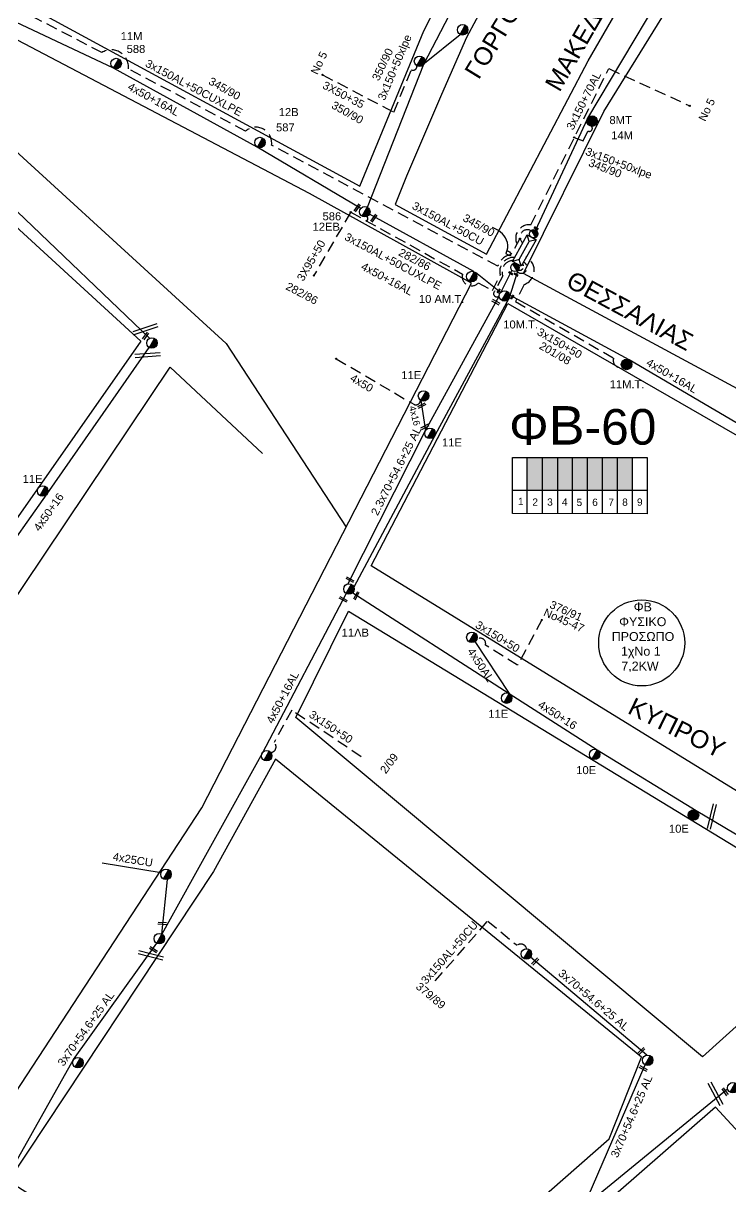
# Model space of a CAD drawing. Header units: millimetres. Extents: x 1138 to 9186, y 1584 to 2927.
# Drawn here: x 7900.8 to 8059.9, y 2335 to 2596.7 of the extents above; entities that cross this region are included whole.
import ezdxf
from ezdxf.enums import TextEntityAlignment as Align

# ---------------------------------------------------------------- set-up
doc = ezdxf.new("R2010")
doc.units = ezdxf.units.MM
doc.linetypes.add('DASHED', pattern=[19.05, 12.7, -6.35])
for name, color, linetype, lineweight in [('3x150+50', 7, 'Continuous', 30), ('3x150+70AL', 7, 'DASHED', 30), ('3x150AL+50CU', 7, 'Continuous', 30), ('3x150AL+50CUXLPE', 7, 'Continuous', 30), ('3X50+35', 7, 'Continuous', 30), ('3x70+54.6+25 AL', 7, 'SYN_LINE', 30), ('3X95+50', 7, 'Continuous', 30), ('4x16', 7, 'Continuous', 30), ('4x25CU', 7, 'Continuous', 30), ('4x50', 7, 'Continuous', 30), ('4x50+16', 7, 'Continuous', 30), ('4x50+16AL', 7, 'Continuous', 30), ('4x50AL', 7, 'Continuous', 30), ('Υπόβαθρο ΔΕΗ', 7, 'Continuous', 30)]:
    doc.layers.add(name, color=color, linetype=linetype, lineweight=lineweight)
for name, color, linetype in [('Pillar OTE', 7, 'Continuous'), ('TEXT ΚΑΛΩΔΙΩΝ', 7, 'Continuous'), ('Άγνωστα', 7, 'Continuous'), ('Καλώδια ΧΤ   3x150+50AL', 7, 'DASHED'), ('Καλώδια ΧΤ   3x150AL+50CU', 7, 'DASHED'), ('Καλώδια ΧΤ   3x150AL+50XLPE', 7, 'DASHED'), ('Μηχανική τομή', 7, 'Continuous'), ('Στύλος Ξύλινος', 7, 'Continuous'), ('Στύλος Ξύλινος @ 1', 7, 'Continuous'), ('Στύλος ΦΜ', 7, 'Continuous'), ('Στύλος ΦΜ @ 1', 7, 'Continuous'), ('Συνδέσεις', 7, 'Continuous'), ('Τομή', 7, 'Continuous'), ('Υποσταθμός εναέριος 2 στύλων', 7, 'Continuous'), ('Υποσταθμός πόλεως', 7, 'Continuous')]:
    doc.layers.add(name, color=color, linetype=linetype)
doc.styles.add('arial', font='arial.ttf')
doc.styles.get("Standard").update_dxf_attribs({"font": 'arial.ttf'})
doc.linetypes.add('SYN_LINE', pattern='A,0.5,-0.0001,["/\\/\\/\\/",Standard,S=0.1,R=0,X=0,Y=-0.05],-0.25', length=0.7501)

# ---------------------------------------------------------------- blocks, each defined once
blk = doc.blocks.new('ΥΠΑΡΧΩΝ ΤΣΙΜΕΝΤΕΝΙΟΣ ΣΤΥΛΟΣ')
at = {"layer": 'Στύλος ΦΜ'}
blk.add_hatch(color=7, dxfattribs=at).paths.add_polyline_path([(-1.29, -2.28, 0.574793), (2.62, 0, 0.268822), (1.3, 2.27)])
at = {"layer": 'Στύλος ΦΜ', "color": 7}
blk.add_line((-1.29, -2.28), (1.3, 2.27), dxfattribs=at)
blk.add_circle((0, 0), 2.62, dxfattribs=at)
at = {"layer": 'Στύλος ΦΜ', "flags": 4}
for tag, p in [('ΑΡΙΘΜΟΣ', (-4.68, 8.05)), ('ΤΥΠΟΣ', (-4.91, 3.03))]:
    blk.add_attdef(tag, p, '', height=4, dxfattribs=at)
blk = doc.blocks.new('ΥΠΑΡΧΩΝ ΞΥΛΙΝΟΣ ΣΤΥΛΟΣ')
at = {"layer": 'Στύλος Ξύλινος'}
h = blk.add_hatch(color=7, dxfattribs=at)
h.paths.add_polyline_path([(-2.62, 0, 0.270008), (-1.29, -2.28), (1.3, 2.27, 0.576266)])
h.paths.add_polyline_path([(-1.29, -2.28, 0.574793), (2.62, 0, 0.268822), (1.3, 2.27)])
at = {"layer": 'Στύλος Ξύλινος', "color": 7}
blk.add_line((-1.29, -2.28), (1.3, 2.27), dxfattribs=at)
blk.add_circle((0, 0), 2.62, dxfattribs=at)
at = {"layer": 'Στύλος Ξύλινος', "flags": 4}
for tag, p in [('ΑΡΙΘΜΟΣ', (-4.91, 8.6)), ('ΤΥΠΟΣ', (-4.85, 3.39))]:
    blk.add_attdef(tag, p, '', height=4, dxfattribs=at)
blk = doc.blocks.new('ΥΠΟΣΤΑΘΜΟΣ ΕΝΑΕΡΙΟΣ ΕΠΙ 2 ΣΤΥΛΩΝ')
at = {"layer": 'Υποσταθμός εναέριος 2 στύλων', "linetype": 'Continuous'}
for points in [[(-11.97, -2.11, 0.574793), (-8.45, -0.07, 0.268822), (-9.64, 1.98)], [(9.68, -2.15, 0.574793), (13.19, -0.1, 0.268822), (12.01, 1.95)]]:
    blk.add_hatch(color=256, dxfattribs=at).paths.add_polyline_path(points)
for p, q in [((-11.97, -2.11), (-9.64, 1.98)), ((9.68, -2.15), (12.01, 1.95))]:
    blk.add_line(p, q, dxfattribs=at)
for centre in [(-10.81, -0.07), (10.84, -0.1)]:
    blk.add_circle(centre, 2.36, dxfattribs=at)
at = {"layer": 'Υποσταθμός πόλεως', "linetype": 'Continuous', "ltscale": 40}
blk.add_lwpolyline([(-8.57, 2.82), (8.57, 2.82), (8.57, -2.82), (-8.57, -2.82)], close=True, dxfattribs=at)
for points in [[(-5.75, 0), (-8.57, 2.82)], [(-8.57, -2.82), (-5.75, 0)], [(-5.75, 0), (5.75, 0)], [(5.75, 0), (8.57, 2.82)], [(8.57, -2.82), (5.75, 0)]]:
    blk.add_lwpolyline(points, dxfattribs=at)
at = {"layer": 'Υποσταθμός εναέριος 2 στύλων', "ltscale": 40, "flags": 1}
for tag, p in [('ΜΕΤΑΣΧΗΜΑΤΙΣΜΟΣ', (14.09, 2.51)), ('ΙΣΧΥΣ', (14.07, -0.28)), ('ΑΡΙΘΜΟΣ', (14.19, -3))]:
    blk.add_attdef(tag, p, '', height=1.8, dxfattribs=at)
blk = doc.blocks.new('ΤΟΜΗ')
at = {"layer": 'Τομή', "ltscale": 40}
for p, q in [((-5.7, 0), (17.1, 0)), ((-5.7, -2.8), (17.1, -2.8))]:
    blk.add_line(p, q, dxfattribs=at)
blk = doc.blocks.new('ΜΗΧΑΝΙΚΗ ΤΟΜΗ')
at = {"layer": 'Μηχανική τομή', "ltscale": 40}
for p, q in [((-1.9, 0.8), (5.7, 0.8)), ((-1.9, -0.8), (5.7, -0.8))]:
    blk.add_line(p, q, dxfattribs=at)
blk = doc.blocks.new('_ΣΥΝΔΕΣΗ')
at = {"layer": 'Συνδέσεις', "linetype": 'SYN_LINE', "ltscale": 40}
blk.add_hatch(color=256, dxfattribs=at).paths.add_polyline_path([(0.5, 0, 1), (-0.5, 0, 1)])
at = {"layer": 'Συνδέσεις'}
blk.add_circle((0, 0), 0.5, dxfattribs=at)

msp = doc.modelspace()

# ---------------------------------------------------------------- hatches: boundary and pattern name
at = {"layer": 'Καλώδια ΧΤ   3x150AL+50CU', "linetype": 'DASHED', "lineweight": -3, "ltscale": 0.2}
h = msp.add_hatch(color=1, dxfattribs=at)
h.dxf.hatch_style = 1
h.paths.add_polyline_path([(8017.62, 2499.09), (8014.18, 2499.09), (8014.18, 2491.73), (8017.61, 2491.72)])
h = msp.add_hatch(color=6, dxfattribs=at)
h.dxf.hatch_style = 1
h.paths.add_polyline_path([(8017.61, 2491.72), (8021.05, 2491.72), (8021.05, 2499.09), (8017.62, 2499.09)])
h = msp.add_hatch(color=62, dxfattribs=at)
h.dxf.hatch_style = 1
h.paths.add_polyline_path([(8024.35, 2499.09), (8021.05, 2499.09), (8021.05, 2491.72), (8024.35, 2491.72)])
h = msp.add_hatch(color=30, dxfattribs=at)
h.dxf.hatch_style = 1
h.paths.add_polyline_path([(8027.74, 2499.09), (8024.35, 2499.09), (8024.35, 2491.72), (8027.74, 2491.71)])
h = msp.add_hatch(color=2, dxfattribs=at)
h.dxf.hatch_style = 1
h.paths.add_polyline_path([(8027.74, 2491.71), (8031.13, 2491.71), (8031.14, 2499.09), (8027.74, 2499.09)])
h = msp.add_hatch(color=85, dxfattribs=at)
h.dxf.hatch_style = 1
h.paths.add_polyline_path([(8031.13, 2491.71), (8034.53, 2491.71), (8034.53, 2499.09), (8031.14, 2499.09)])
h = msp.add_hatch(color=151, dxfattribs=at)
h.dxf.hatch_style = 1
h.paths.add_polyline_path([(8034.47, 2491.71), (8037.87, 2491.71), (8037.87, 2499.09), (8034.47, 2499.09)])

# ---------------------------------------------------------------- linework, layer by layer
at = {"lineweight": -3, "ltscale": 0.2}
msp.add_circle((8039.92, 2457.37), 9.67, dxfattribs=at)
at = {"layer": '3x150+50', "color": 2, "linetype": 'DASHED', "lineweight": -3, "ltscale": 0.2}
msp.add_lwpolyline([(7984.14, 2576.77), (7988.14, 2586.28, 0.598007), (7989.37, 2587.17, -1.897857)], format="xyb", dxfattribs=at)
at = {"layer": '3x150+50', "color": 1, "linetype": 'DASHED', "lineweight": -3, "ltscale": 0.2}
msp.add_lwpolyline([(8024.74, 2571.08), (8026.76, 2570.32), (8027.84, 2572.51, 0.82227), (8028.66, 2573.57, -71.605087)], format="xyb", dxfattribs=at)
at = {"layer": '3x150+50', "color": 151, "linetype": 'DASHED', "lineweight": -3, "ltscale": 0.2}
msp.add_lwpolyline([(8013.83, 2544.19, -0.67548), (8013.5, 2538.01), (8011.52, 2534.18), (8033.61, 2521.43, 0.616515), (8035.52, 2519.38, -31.50137)], format="xyb", dxfattribs=at)
at = {"layer": '3x150+50', "color": 85, "linetype": 'DASHED', "lineweight": -3, "ltscale": 0.2}
msp.add_lwpolyline([(8017.46, 2462.55), (8012, 2452.39), (8004.76, 2456.84, 0.833758), (8002.73, 2458.01, -3.913924)], format="xyb", dxfattribs=at)
at = {"layer": '3x150+50', "color": 30, "linetype": 'DASHED', "lineweight": -3, "ltscale": 0.2}
msp.add_lwpolyline([(7976.86, 2431.77), (7961.21, 2442.24), (7957.26, 2434.99, -0.649624), (7956.5, 2432.71, 184.23673)], format="xyb", dxfattribs=at)
at = {"layer": '3x150+70AL', "color": 1, "linetype": 'DASHED', "lineweight": -3, "ltscale": 0.2}
msp.add_lwpolyline([(8015.01, 2551.42), (8032.52, 2586.55), (8050.71, 2578.18)], dxfattribs=at)
msp.add_arc((8014.65, 2548.37), 3.07, 83.25, 225.6786, dxfattribs=at)
at = {"layer": '3x150AL+50CU', "color": 5, "linetype": 'DASHED', "lineweight": -3, "ltscale": 0.2}
msp.add_lwpolyline([(7993.44, 2381.34), (8005.3, 2394.81), (8011.88, 2389.35, -0.550524), (8014.05, 2388.58, 18.799173)], format="xyb", dxfattribs=at)
at = {"layer": '3x150AL+50CUXLPE', "color": 6, "linetype": 'DASHED', "lineweight": -3, "ltscale": 0.2}
msp.add_lwpolyline([(8012.54, 2548.32), (8010.5, 2544.71), (8010.5, 2544.71, 0.267128), (8007.53, 2542.12), (8007.53, 2542.12), (7956.68, 2569.33, 0.691126), (7950.8, 2572.49), (7924.47, 2586.51, 0.626165), (7918.51, 2590.16), (7901.17, 2599.15), (7929.98, 2627.64)], format="xyb", dxfattribs=at)
msp.add_arc((8014.19, 2548.66), 1.65, 59.4803, 227.7966, dxfattribs=at)
at = {"layer": '3X50+35', "color": 2, "linetype": 'DASHED', "lineweight": -3, "ltscale": 0.2}
msp.add_lwpolyline([(7968.14, 2585.16), (7984.14, 2576.77)], dxfattribs=at)
at = {"layer": '3x70+54.6+25 AL', "color": 30, "linetype": 'SYN_LINE', "lineweight": -3, "ltscale": 5}
msp.add_lwpolyline([(8008.24, 2536.21), (8010.74, 2541.17)], dxfattribs=at)
at = {"layer": '3x70+54.6+25 AL', "color": 85, "linetype": 'SYN_LINE', "lineweight": -3, "ltscale": 5}
msp.add_lwpolyline([(8012.04, 2541.14), (8010.14, 2534.96)], dxfattribs=at)
at = {"layer": '3x70+54.6+25 AL', "color": 30, "linetype": 'SYN_LINE', "lineweight": -3, "ltscale": 15}
for points in [[(8007.88, 2535.43), (7991.25, 2505.05), (7973.84, 2470.65)], [(7990.27, 2511.91), (7991.28, 2505.1)]]:
    msp.add_lwpolyline(points, dxfattribs=at)
at = {"layer": '3x70+54.6+25 AL', "color": 85, "linetype": 'SYN_LINE', "lineweight": -3, "ltscale": 15}
msp.add_lwpolyline([(8010.14, 2534.96), (7993.39, 2504.06), (7975.15, 2469.94)], dxfattribs=at)
at = {"layer": '3x70+54.6+25 AL', "color": 6, "linetype": 'SYN_LINE', "lineweight": -3, "ltscale": 15}
msp.add_lwpolyline([(7896.77, 2336.27), (7912.16, 2363.65), (7930.84, 2389.82)], dxfattribs=at)
at = {"layer": '3x70+54.6+25 AL', "color": 5, "linetype": 'SYN_LINE', "lineweight": -3, "ltscale": 15}
for points in [[(8041.06, 2364.65), (8014.94, 2386.7)], [(8026.88, 2330.58), (8040.69, 2362.47)], [(8004.31, 2312.61), (8026.82, 2330.53), (8059.24, 2357.06)]]:
    msp.add_lwpolyline(points, dxfattribs=at)
at = {"layer": '3X95+50', "color": 2, "linetype": 'DASHED', "lineweight": -3, "ltscale": 0.2}
msp.add_lwpolyline([(7974.43, 2554.2), (7966.18, 2540.01)], dxfattribs=at)
at = {"layer": '4x16', "color": 2, "linetype": 'SYN_LINE', "lineweight": -3, "ltscale": 10}
msp.add_lwpolyline([(7991.06, 2587.79), (7999.06, 2594.25)], dxfattribs=at)
at = {"layer": '4x25CU', "color": 30, "linetype": 'SYN_LINE', "lineweight": -3, "ltscale": 15}
for points in [[(7918.55, 2407.92), (7931.84, 2405.76)], [(7932.01, 2391.87), (7933.26, 2404.18)]]:
    msp.add_lwpolyline(points, dxfattribs=at)
at = {"layer": '4x50', "color": 30, "linetype": 'DASHED', "lineweight": -3, "ltscale": 0.2}
msp.add_lwpolyline([(7971.19, 2521.3), (7988.65, 2511.06, 0.612), (7990.13, 2512, 2.008496)], format="xyb", dxfattribs=at)
at = {"layer": '4x50+16', "color": 2, "linetype": 'Continuous', "lineweight": -3, "ltscale": 0.2}
msp.add_lwpolyline([(7978.23, 2555.38), (7990.92, 2587.53), (8006.26, 2617.13), (8019.42, 2637.48), (8039.89, 2666.2)], dxfattribs=at)
at = {"layer": '4x50+16', "color": 1, "linetype": 'Continuous', "lineweight": -3, "ltscale": 0.2}
msp.add_lwpolyline([(7870.17, 2579.81), (7899.45, 2554.4), (7929.24, 2525.89)], dxfattribs=at)
at = {"layer": '4x50+16', "color": 62, "linetype": 'Continuous', "lineweight": -3, "ltscale": 0.2}
for points in [[(7883.5, 2458.78), (7906.19, 2490.93), (7929.18, 2523.81)], [(8052.15, 2419.67), (8071.48, 2408.17), (8095.73, 2392.62)]]:
    msp.add_lwpolyline(points, dxfattribs=at)
at = {"layer": '4x50+16', "color": 85, "linetype": 'Continuous', "lineweight": -3, "ltscale": 0.2}
msp.add_lwpolyline([(7974.92, 2468.67), (8010.14, 2445.98), (8029.91, 2433.32), (8052.15, 2419.67)], dxfattribs=at)
at = {"layer": '4x50+16AL', "color": 6, "linetype": 'Continuous', "lineweight": -3, "ltscale": 0.2}
msp.add_lwpolyline([(8016.01, 2550.15), (8027.79, 2575.4), (8043.53, 2601.81), (8060.51, 2629.61), (8072.01, 2645.87)], dxfattribs=at)
at = {"layer": '4x50+16AL', "color": 62, "linetype": 'Continuous', "lineweight": -3, "ltscale": 0.2}
for points in [[(7976.73, 2555.1), (7953.47, 2568.89), (7921.13, 2586.67), (7892.72, 2599.99)], [(8002.17, 2540.94), (7978.68, 2553.81)], [(8008.17, 2536.19), (8002.51, 2540.7)]]:
    msp.add_lwpolyline(points, dxfattribs=at)
at = {"layer": '4x50+16AL', "color": 151, "linetype": 'Continuous', "lineweight": -3, "ltscale": 0.2}
msp.add_lwpolyline([(8130.62, 2465.87), (8101.08, 2484.52), (8068.37, 2502.66), (8037.1, 2521.03), (8010.23, 2535.57)], dxfattribs=at)
at = {"layer": '4x50+16AL', "color": 30, "linetype": 'Continuous', "lineweight": -3, "ltscale": 0.2}
msp.add_lwpolyline([(7973.48, 2468.46), (7954.6, 2432.66), (7932.01, 2391.87)], dxfattribs=at)
at = {"layer": '4x50AL', "color": 85, "linetype": 'Continuous', "lineweight": -3, "ltscale": 0.2}
msp.add_lwpolyline([(8002.41, 2457.67), (8010.14, 2445.98)], dxfattribs=at)
at = {"layer": 'Pillar OTE', "lineweight": -3, "ltscale": 40}
for points in [[(8010.85, 2486.45), (8010.85, 2499.09), (8041.18, 2499.08), (8041.18, 2486.42), (8010.85, 2486.45)], [(8014.17, 2486.44), (8014.18, 2499.09)], [(8017.61, 2486.44), (8017.62, 2499.09)], [(8021.05, 2486.44), (8021.05, 2499.09)], [(8024.35, 2486.43), (8024.35, 2499.09)], [(8027.74, 2486.43), (8027.74, 2499.09)], [(8031.13, 2486.43), (8031.14, 2499.09)], [(8034.47, 2486.42), (8034.47, 2499.09)], [(8037.86, 2486.42), (8037.86, 2499.09)], [(8010.85, 2491.73), (8041.18, 2491.7)]]:
    msp.add_lwpolyline(points, dxfattribs=at)
at = {"layer": 'Καλώδια ΧΤ   3x150+50AL', "color": 85, "linetype": 'DASHED', "lineweight": -3, "ltscale": 0.2}
msp.add_arc((8012.85, 2541.8), 1.29, 216.5396, 66.939, dxfattribs=at)
at = {"layer": 'Καλώδια ΧΤ   3x150+50AL', "color": 30, "linetype": 'DASHED', "lineweight": -3, "ltscale": 0.1}
msp.add_arc((8012.45, 2542.07), 0.889, 244.4593, 40.5598, dxfattribs=at)
at = {"layer": 'Καλώδια ΧΤ   3x150AL+50XLPE', "color": 2, "linetype": 'DASHED', "lineweight": -3, "ltscale": 0.2}
msp.add_lwpolyline([(7974.47, 2554.27), (7999.63, 2540.31, 0.801806), (8003.16, 2538.36), (8006.35, 2536.63), (8008.11, 2540.06, -0.508626), (8011.27, 2544.09)], format="xyb", dxfattribs=at)
at = {"layer": 'Καλώδια ΧΤ   3x150AL+50XLPE', "color": 62, "linetype": 'DASHED', "lineweight": -3, "ltscale": 0.2}
msp.add_lwpolyline([(8010.88, 2543.38, 0.499178), (8008.66, 2539.96), (8006.8, 2536.43, 0.997446), (8007.88, 2535.43)], format="xyb", dxfattribs=at)
at = {"layer": 'Καλώδια ΧΤ   3x150AL+50XLPE', "color": 2, "linetype": 'DASHED', "lineweight": -3, "ltscale": 0.2}
msp.add_arc((7977.8, 2552.81), 0.543, 291.7342, 57.5105, dxfattribs=at)
at = {"layer": 'Υπόβαθρο ΔΕΗ', "lineweight": -3}
for points in [[(7976.5, 2560.14), (7990.93, 2595.04), (7996.76, 2606.51), (8012.02, 2630.88), (8037.85, 2667.53), (8005.68, 2697.53), (7903.26, 2599.81)], [(8069.6, 2638.64), (8116.01, 2595.15), (8065.36, 2512.44), (8013.32, 2540.44), (8031.42, 2576.91)], [(7872.63, 2575.32), (7927.25, 2525.28), (7882.15, 2460.87), (7810.14, 2504.04), (7809.58, 2511)], [(8151.16, 2452.4), (8096.38, 2402.44), (7979.06, 2474.73), (8009.84, 2533.73)], [(7973.99, 2464.54), (8087.82, 2395.18), (8053.59, 2364.28), (7962.15, 2440.56)]]:
    msp.add_lwpolyline(points, close=True, dxfattribs=at)
for points in [[(8045.35, 2661.15), (8021.72, 2629.56), (8015.93, 2620.48), (8009.24, 2609.84), (8000.49, 2593.55), (7994.88, 2580.75), (7987, 2562.38), (7984.44, 2555.99), (8004.99, 2544.79), (8027.87, 2588.27), (8034.77, 2600.24), (8063.38, 2645.6), (8045.35, 2661.15)], [(7864.07, 2433.21), (7876.42, 2450.83), (7797.94, 2499.4), (7746.41, 2446.44), (7888.41, 2340.06), (7941.01, 2420.31), (8001.62, 2538.28), (7965.22, 2558.48), (7895.05, 2595.29), (7882.28, 2583.32), (7946.47, 2524.73), (7973.42, 2483.39)], [(7891.41, 2456.19), (7933.9, 2519.4), (7954.65, 2499.94)], [(7990.97, 2316.04), (7996.22, 2317.39), (8005.59, 2322.1), (8032.61, 2345.83), (8039.84, 2364.21), (7957.59, 2431.24)], [(8056.55, 2352.92), (8011.53, 2313.64), (8005.7, 2310.4), (7999.94, 2308.48), (7989.52, 2306.57), (7983.91, 2304.6), (7980.64, 2302.27), (7975.96, 2296.86), (7970.44, 2289.09), (8102.45, 2211.01), (8127.79, 2255.98), (8062.07, 2289.1)], [(8056.55, 2352.92), (8080.34, 2327.07), (8145.68, 2290.75), (8131.98, 2264.09), (8084.29, 2287.94)]]:
    msp.add_lwpolyline(points, dxfattribs=at)
msp.add_lwpolyline([(7957.59, 2431.24), (7943.63, 2405.92), (7897.5, 2336.38), (7961.84, 2295.58), (7970.19, 2307.08, -0.274348), (7990.97, 2316.04, 0.36255)], format="xyb", dxfattribs=at)
msp.add_spline([(8009.48, 2545.68), (8010.38, 2545.07), (8010.43, 2544.54), (8009.54, 2544.85), (8009.64, 2545.7), (8008.17, 2549.79), (8006.37, 2550.83)], degree=3, dxfattribs=at)

# ---------------------------------------------------------------- block references
at = {"layer": 'Μηχανική τομή', "lineweight": -3}
for p, xscale, yscale, zscale, rotation in [((7975.68, 2554.85), 0.25, 0.25, 0.25, 54.4856197192397), ((7979.45, 2552.53), 0.25, 0.25, 0.25, 54.4856197192397), ((8015.96, 2550.8), 0.1392086259678659, 0.1392086259678659, 0.1392086259678659, 329.2516407666756), ((8010.22, 2540.7), 0.1392086259678659, 0.1392086259678659, 0.1392086259678659, 329.2516407666756), ((8011.41, 2540.4), 0.1392086259678659, 0.1392086259678659, 0.1392086259678659, 329.2516407666756), ((8007.63, 2536.33), 0.1392086259678659, 0.1392086259678659, 0.1392086259678659, 54.4856197192397), ((8006.65, 2534.3), 0.25, 0.25, 0.25, 331.4132671726492), ((8010.69, 2534.95), 0.1392086259678659, 0.1392086259678659, 0.1392086259678659, 54.4856197192397), ((7928.11, 2526.01), 0.25, 0.25, 0.25, 54.4856197192397), ((7990.08, 2510.58), 0.2499999999999999, 0.2499999999999999, 0.2499999999999999, 27.10600693625616), ((7990.79, 2505.79), 0.2499999999999999, 0.2499999999999999, 0.2499999999999999, 27.10600693625616), ((7973.86, 2471.87), 0.25, 0.25, 0.25, 331.4132671726492), ((7972.34, 2467.44), 0.25, 0.25, 0.25, 331.4132671726492), ((7975.55, 2467.61), 0.2499999999999999, 0.2499999999999999, 0.2499999999999999, 61.34467522159757), ((7931.6, 2394.35), 0.25, 0.25, 0.25, 356.7391606773541), ((7929.7, 2388.63), 0.25, 0.25, 0.25, 328.096929712419), ((8015.61, 2385.39), 0.2499999999999999, 0.2499999999999999, 0.2499999999999999, 43.59350718733184), ((8039.49, 2365.22), 0.2499999999999999, 0.2499999999999999, 0.2499999999999999, 43.59350718733184), ((8039.8, 2361.89), 0.2499999999999999, 0.2499999999999999, 0.2499999999999999, 333.2426703377184), ((8058.35, 2356.8), 0.2499999999999999, 0.2499999999999999, 0.2499999999999999, 305.7383391334064)]:
    msp.add_blockref('ΜΗΧΑΝΙΚΗ ΤΟΜΗ', p, dxfattribs=dict(at, xscale=xscale, yscale=yscale, zscale=zscale, rotation=rotation))
at = {"layer": 'Στύλος Ξύλινος @ 1', "lineweight": -3, "ltscale": 40}
ref = msp.add_blockref('ΥΠΑΡΧΩΝ ΞΥΛΙΝΟΣ ΣΤΥΛΟΣ', (8028.77, 2574.74), dxfattribs=dict(at, xscale=0.4499999999998181, yscale=0.4499999999998181, zscale=0.4499999999998181))
ref.add_attrib('ΤΥΠΟΣ', '8MT', (8032.66, 2574.07), dxfattribs={"layer": 'Στύλος Ξύλινος', "height": 1.8, "flags": 4})
ref.add_attrib('ΑΡΙΘΜΟΣ', '14M', (8033.07, 2570.64), dxfattribs={"layer": 'Στύλος Ξύλινος', "height": 1.8, "flags": 4})
ref = msp.add_blockref('ΥΠΑΡΧΩΝ ΞΥΛΙΝΟΣ ΣΤΥΛΟΣ', (8036.51, 2520.01), dxfattribs=dict(at, xscale=0.4499999999998181, yscale=0.4499999999998181, zscale=0.4499999999998181))
ref.add_attrib('ΤΥΠΟΣ', '11M.T.', (8032.73, 2514.67), dxfattribs={"layer": 'Στύλος Ξύλινος', "height": 1.8, "flags": 4})
ref = msp.add_blockref('ΥΠΑΡΧΩΝ ΞΥΛΙΝΟΣ ΣΤΥΛΟΣ', (8051.56, 2418.65), dxfattribs=dict(at, xscale=0.4499999999998181, yscale=0.4499999999998181, zscale=0.4499999999998181))
ref.add_attrib('ΤΥΠΟΣ', '10E', (8046.05, 2414.68), dxfattribs={"layer": 'Στύλος Ξύλινος', "height": 1.8, "flags": 4})
at = {"layer": 'Στύλος ΦΜ @ 1', "lineweight": -3, "ltscale": 40}
for p, xscale, yscale, zscale in [((7999.65, 2595.28), 0.4499999999998182, 0.4499999999998182, 0.4499999999998182), ((7989.95, 2588.2), 0.4499999999998182, 0.4499999999998182, 0.4499999999998182), ((7929.77, 2524.83), 0.4499999999998182, 0.4499999999998182, 0.4499999999998182), ((8001.73, 2458.63), 0.4499999999998181, 0.4499999999998181, 0.4499999999998181), ((7955.57, 2431.99), 0.4499999999998181, 0.4499999999998181, 0.4499999999998181), ((7932.93, 2405.31), 0.4499999999998181, 0.4499999999998181, 0.4499999999998181), ((7931.42, 2390.85), 0.4499999999998181, 0.4499999999998181, 0.4499999999998181), ((8013.99, 2387.4), 0.4499999999998181, 0.4499999999998181, 0.4499999999998181), ((7913.11, 2362.95), 0.4499999999998181, 0.4499999999998181, 0.4499999999998181), ((8041.27, 2363.49), 0.4499999999998181, 0.4499999999998181, 0.4499999999998181)]:
    msp.add_blockref('ΥΠΑΡΧΩΝ ΤΣΙΜΕΝΤΕΝΙΟΣ ΣΤΥΛΟΣ', p, dxfattribs=dict(at, xscale=xscale, yscale=yscale, zscale=zscale))
ref = msp.add_blockref('ΥΠΑΡΧΩΝ ΤΣΙΜΕΝΤΕΝΙΟΣ ΣΤΥΛΟΣ', (7921.71, 2587.69), dxfattribs=dict(at, xscale=0.4499999999998182, yscale=0.4499999999998182, zscale=0.4499999999998182))
ref.add_attrib('ΤΥΠΟΣ', '588', (7924.08, 2590.07), dxfattribs={"layer": 'Στύλος ΦΜ', "height": 1.8, "rotation": 360, "flags": 4})
ref.add_attrib('ΑΡΙΘΜΟΣ', '11M', (7922.74, 2592.96), dxfattribs={"layer": 'Στύλος ΦΜ', "height": 1.8, "rotation": 360, "flags": 4})
ref = msp.add_blockref('ΥΠΑΡΧΩΝ ΤΣΙΜΕΝΤΕΝΙΟΣ ΣΤΥΛΟΣ', (7954.06, 2569.92), dxfattribs=dict(at, xscale=0.4499999999998182, yscale=0.4499999999998182, zscale=0.4499999999998182))
ref.add_attrib('ΤΥΠΟΣ', '587', (7957.68, 2572.43), dxfattribs={"layer": 'Στύλος ΦΜ', "height": 1.8, "flags": 4})
ref.add_attrib('ΑΡΙΘΜΟΣ', '12B', (7958.29, 2575.88), dxfattribs={"layer": 'Στύλος ΦΜ', "height": 1.8, "flags": 4})
ref = msp.add_blockref('ΥΠΑΡΧΩΝ ΤΣΙΜΕΝΤΕΝΙΟΣ ΣΤΥΛΟΣ', (7977.64, 2554.36), dxfattribs=dict(at, xscale=0.4499999999998181, yscale=0.4499999999998181, zscale=0.4499999999998181))
ref.add_attrib('ΤΥΠΟΣ', '586', (7968.14, 2552.43), dxfattribs={"layer": 'Στύλος ΦΜ', "height": 1.8, "flags": 4})
ref.add_attrib('ΑΡΙΘΜΟΣ', '12EB', (7965.9, 2550.09), dxfattribs={"layer": 'Στύλος ΦΜ', "height": 1.8, "flags": 4})
ref = msp.add_blockref('ΥΠΑΡΧΩΝ ΤΣΙΜΕΝΤΕΝΙΟΣ ΣΤΥΛΟΣ', (8001.69, 2539.78), dxfattribs=dict(at, xscale=0.449999999999818, yscale=0.449999999999818, zscale=0.449999999999818))
ref.add_attrib('ΤΥΠΟΣ', '10 ΑM.T.', (7989.81, 2533.84), dxfattribs={"layer": 'Στύλος ΦΜ', "height": 1.8, "flags": 4})
ref = msp.add_blockref('ΥΠΑΡΧΩΝ ΤΣΙΜΕΝΤΕΝΙΟΣ ΣΤΥΛΟΣ', (8009.06, 2535.42), dxfattribs=dict(at, xscale=0.4499999999998181, yscale=0.4499999999998181, zscale=0.4499999999998181))
ref.add_attrib('ΤΥΠΟΣ', '10M.T.', (8008.78, 2528.1), dxfattribs={"layer": 'Στύλος ΦΜ', "height": 1.8, "flags": 4})
ref = msp.add_blockref('ΥΠΑΡΧΩΝ ΤΣΙΜΕΝΤΕΝΙΟΣ ΣΤΥΛΟΣ', (7990.85, 2512.93), dxfattribs=dict(at, xscale=0.4499999999998181, yscale=0.4499999999998181, zscale=0.4499999999998181))
ref.add_attrib('ΤΥΠΟΣ', '11E', (7985.86, 2516.7), dxfattribs={"layer": 'Στύλος ΦΜ', "height": 1.8, "flags": 4})
ref = msp.add_blockref('ΥΠΑΡΧΩΝ ΤΣΙΜΕΝΤΕΝΙΟΣ ΣΤΥΛΟΣ', (7992.3, 2504.51), dxfattribs=dict(at, xscale=0.4499999999998181, yscale=0.4499999999998181, zscale=0.4499999999998181))
ref.add_attrib('ΤΥΠΟΣ', '11E', (7995.01, 2501.57), dxfattribs={"layer": 'Στύλος ΦΜ', "height": 1.8, "flags": 4})
ref = msp.add_blockref('ΥΠΑΡΧΩΝ ΤΣΙΜΕΝΤΕΝΙΟΣ ΣΤΥΛΟΣ', (7905.19, 2491.55), dxfattribs=dict(at, xscale=0.4499999999998183, yscale=0.4499999999998183, zscale=0.4499999999998183))
ref.add_attrib('ΤΥΠΟΣ', '11E', (7900.69, 2493.37), dxfattribs={"layer": 'Στύλος ΦΜ', "height": 1.8, "flags": 4})
ref = msp.add_blockref('ΥΠΑΡΧΩΝ ΤΣΙΜΕΝΤΕΝΙΟΣ ΣΤΥΛΟΣ', (7974.07, 2469.49), dxfattribs=dict(at, xscale=0.4499999999998181, yscale=0.4499999999998181, zscale=0.4499999999998181))
ref.add_attrib('ΤΥΠΟΣ', '11ΛΒ', (7972.43, 2458.78), dxfattribs={"layer": 'Στύλος ΦΜ', "height": 1.8, "flags": 4})
ref = msp.add_blockref('ΥΠΑΡΧΩΝ ΤΣΙΜΕΝΤΕΝΙΟΣ ΣΤΥΛΟΣ', (8009.55, 2444.96), dxfattribs=dict(at, xscale=0.4499999999998181, yscale=0.4499999999998181, zscale=0.4499999999998181))
ref.add_attrib('ΤΥΠΟΣ', '11E', (8005.43, 2440.52), dxfattribs={"layer": 'Στύλος ΦΜ', "height": 1.8, "flags": 4})
ref = msp.add_blockref('ΥΠΑΡΧΩΝ ΤΣΙΜΕΝΤΕΝΙΟΣ ΣΤΥΛΟΣ', (8029.33, 2432.3), dxfattribs=dict(at, xscale=0.4499999999998181, yscale=0.4499999999998181, zscale=0.4499999999998181))
ref.add_attrib('ΤΥΠΟΣ', '10E', (8025.2, 2427.86), dxfattribs={"layer": 'Στύλος ΦΜ', "height": 1.8, "flags": 4})
ref = msp.add_blockref('ΥΠΑΡΧΩΝ ΤΣΙΜΕΝΤΕΝΙΟΣ ΣΤΥΛΟΣ', (8060.39, 2357.32), dxfattribs=dict(at, xscale=0.4499999999998181, yscale=0.4499999999998181, zscale=0.4499999999998181))
ref.add_attrib('ΤΥΠΟΣ', '11ΛΒ', (8066.11, 2355.87), dxfattribs={"layer": 'Στύλος ΦΜ', "height": 1.8, "flags": 4})
at = {"layer": 'Συνδέσεις', "lineweight": -3, "xscale": 0.25, "yscale": 0.25, "zscale": 0.25}
for p in [(7968.15, 2585.16), (8050.71, 2578.18), (8024.74, 2571.08), (7974.47, 2554.27), (7978.09, 2552.3), (8012.54, 2548.31), (7966.18, 2540.01), (7971.19, 2521.3), (8017.46, 2462.55)]:
    msp.add_blockref('_ΣΥΝΔΕΣΗ', p, dxfattribs=at)
at = {"layer": 'Τομή', "lineweight": -3}
for p, xscale, yscale, zscale, rotation in [((7929.75, 2528.03), 0.2499999999999999, 0.2499999999999999, 0.2499999999999999, 198.199326562905), ((7930.27, 2521.81), 0.2499999999999999, 0.2499999999999999, 0.2499999999999999, 184.0029490235712), ((8056.35, 2419.63), 0.2499999999999998, 0.2499999999999998, 0.2499999999999998, 255.6063411346646), ((7930.81, 2386.37), 0.2499999999999999, 0.2499999999999999, 0.2499999999999999, 165.9985410986008), ((8056.12, 2357.39), 0.2499999999999998, 0.2499999999999998, 0.2499999999999998, 298.0727628233403)]:
    msp.add_blockref('ΤΟΜΗ', p, dxfattribs=dict(at, xscale=xscale, yscale=yscale, zscale=zscale, rotation=rotation))
at = {"layer": 'Υποσταθμός εναέριος 2 στύλων', "lineweight": -3, "xscale": 0.4, "yscale": 0.4, "zscale": 0.5, "rotation": 60.7731351925033}
msp.add_blockref('ΥΠΟΣΤΑΘΜΟΣ ΕΝΑΕΡΙΟΣ ΕΠΙ 2 ΣΤΥΛΩΝ', (8013.49, 2545.63), dxfattribs=at)

# ---------------------------------------------------------------- texts
at = {"lineweight": -3, "ltscale": 40, "char_height": 4, "width": 65.6312, "attachment_point": 1, "style": 'arial'}
for s, insert, rotation in [('ΓOPΓOΠOTAMOY', (7999.86, 2585.97), 58.4566), ('ΘEΣΣAΛIAΣ', (8024.52, 2541.22), 331.7218), ('KYΠPOY', (8038.27, 2445.24), 333.6168)]:
    msp.add_mtext(s, dxfattribs=dict(at, insert=insert, rotation=rotation))
at = {"lineweight": -3, "ltscale": 30, "char_height": 1.63, "width": 11.2573, "attachment_point": 1}
for s, insert in [('1', (8012.09, 2490.01)), ('2', (8015.33, 2489.87)), ('3', (8018.66, 2489.87)), ('4', (8021.97, 2489.87)), ('5', (8025.27, 2489.79)), ('6', (8028.79, 2489.82)), ('7', (8032.42, 2489.82)), ('8', (8035.53, 2489.85)), ('9', (8038.86, 2489.87))]:
    msp.add_mtext(s, dxfattribs=dict(at, insert=insert))
at = {"layer": 'TEXT ΚΑΛΩΔΙΩΝ', "linetype": 'Continuous', "lineweight": -3, "ltscale": 0.2}
for s, height, rotation, p in [('3x150+50xlpe', 1.8, 67.1467, (7984.35, 2586.84)), ('3x150AL+50CUXLPE', 1.8, 331.9726, (7939.23, 2582.24)), ('4x50+16AL', 1.8, 331.2085, (7930.16, 2579.65)), ('3X50+35', 1.8, 332.3183, (7972.86, 2580.66)), ('3x150+70AL', 1.8, 63.3193, (8026.87, 2579.32)), ('3x150+50xlpe', 1.8, 339.4526, (8034.78, 2565.31)), ('3x150AL+50CU', 1.8, 331.85, (7996.38, 2551.72)), ('3x150AL+50CUXLPE', 1.8, 331.85, (7984.02, 2543.22)), ('3X95+50', 1.8, 59.8133, (7965.57, 2543.39)), ('4x50+16AL', 1.8, 331.759, (7982.68, 2539.26)), ('3x150+50', 1.8, 330.0018, (8021.47, 2524.81)), ('4x50+16AL', 1.8, 329.5702, (8046.72, 2517.46)), ('4x50', 1.8, 329.6034, (7976.96, 2515.83)), ('4x16', 1.5, 284.2964, (7988.85, 2508.47)), ('2.3x70+54.6+25 AL', 1.8, 63.1585, (7984.69, 2496.06)), ('4x50+16', 1.8, 54.797, (7906.53, 2486.8)), ('3x150+50', 1.8, 328.4331, (8007.53, 2458.8)), ('4x50AL', 1.8, 303.4666, (8003.71, 2452.44)), ('4x50+16AL', 1.8, 62.1966, (7959.14, 2445.12)), ('3x150+50', 1.8, 326.213, (7970.04, 2438.5)), ('4x50+16', 1.8, 327.3673, (8021, 2441.17)), ('4x25CU', 1.8, 350.7438, (7925.48, 2408.62)), ('3x150AL+50CU', 1.8, 48.6326, (7996.67, 2387.73)), ('3x70+54.6+25 AL', 1.8, 319.8228, (8029.16, 2377.05)), ('3x70+54.6+25 AL', 1.8, 54.4861, (7914.91, 2370.59)), ('3x70+54.6+25 AL', 1.8, 66.5743, (8037.63, 2350.88))]:
    msp.add_text(s, height=height, rotation=rotation, dxfattribs=at).set_placement(p, align=Align.MIDDLE_CENTER)
at = {"layer": 'Άγνωστα', "lineweight": -3, "ltscale": 40, "char_height": 1.8, "width": 12.7137, "attachment_point": 1, "style": 'arial'}
for s, insert, rotation in [('350/90', (7979.16, 2584.41), 64.4715), ('No 5', (7965.39, 2585.81), 64.4715), ('345/90', (7943.21, 2584.73), 330.5953), ('350/90', (7970.85, 2579.35), 330.5953), ('No 5', (8052.6, 2575.3), 64.4715), ('345/90', (8028.43, 2566.36), 339), ('345/90', (8000.38, 2553.99), 330.5953), ('282/86', (7985.88, 2546.22), 332.1152), ('282/86', (7960.53, 2538.59), 332.1152), ('201/08', (8017.59, 2525.23), 330), ('376/91', (8019.77, 2466.98), 336), ('No45-47', (8018.39, 2465.22), 336.1226), ('2/09', (7980.92, 2428.86), 53.1773), ('379/89', (7990.11, 2381.18), 320.1002)]:
    msp.add_mtext(s, dxfattribs=dict(at, insert=insert, rotation=rotation))
at = {"layer": 'Υπόβαθρο ΔΕΗ', "lineweight": -3}
msp.add_text('ΜΑΚΕΔΟΝΙΑΣ', height=4, rotation=60.0483, dxfattribs=at).set_placement((8028.85, 2597.98), align=Align.MIDDLE_CENTER)
at = {"layer": 'Υπόβαθρο ΔΕΗ', "lineweight": -3, "attachment_point": 1}
for s, insert, char_height, width in [('Φ{\\H1.0833x;B}-60', (8010.09, 2510.64), 8, 84.6573), ('{\\W8.64836; }ΦΒ \\P{\\W4.42067; }ΦΥΣΙΚΟ \\P{\\W2.28183; }ΠΡΟΣΩΠΟ', (8031.41, 2466.48), 2, 17.2548), ('{\\W5.64925; }1χΝο 1\\P{\\W5.75643; }7,2KW', (8030.88, 2456.5), 2, 17.2548)]:
    msp.add_mtext(s, dxfattribs=dict(at, insert=insert, char_height=char_height, width=width))

doc.saveas('drawing.dxf')
